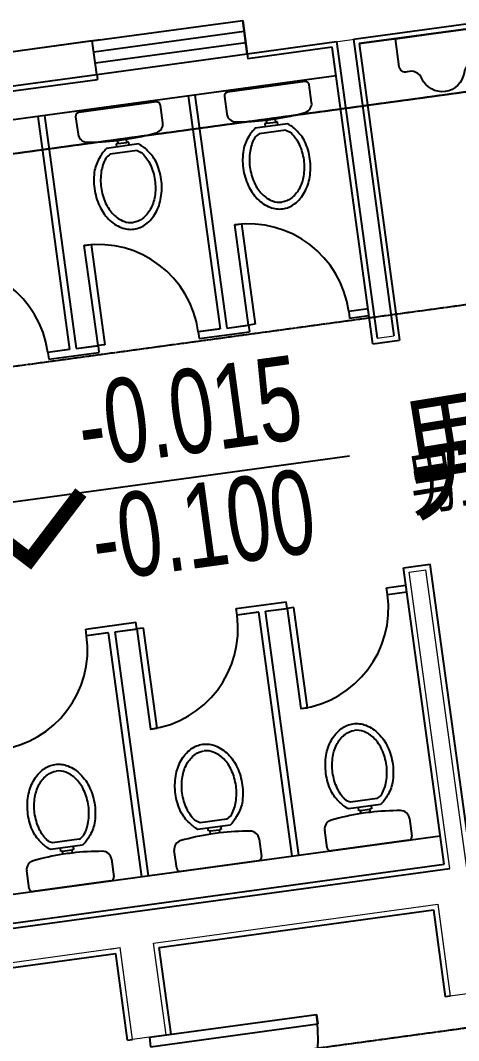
# Model space of a CAD drawing. Header units: millimetres. Extents: x -174040 to 151923, y -227569 to 142020.
# Drawn here: x -82425 to -79828, y 124045 to 130095 of the extents above; entities that cross this region are included whole.
import ezdxf
from ezdxf.enums import TextEntityAlignment as Align

# ---------------------------------------------------------------- set-up
doc = ezdxf.new("R2010")
doc.units = ezdxf.units.MM
doc.header["$LTSCALE"] = 5
doc.linetypes.add('E-RG-1F$0$$0$DOTE', pattern=[2.42, 2, -0.2, 0.02, -0.2])
doc.linetypes.add('XRE2$0$HIDDEN', pattern=[0.375, 0.25, -0.125])
for name, color, linetype in [('A—墙体', 7, 'Continuous'), ('A—轴线、尺寸', 1, 'Continuous'), ('A—门窗', 135, 'Continuous'), ('I—平面—卫生间隔断（不到顶）', 48, 'Continuous'), ('I—平面—文字', 40, 'Continuous'), ('I—平面—文字（放大1：100）', 40, 'XRE2$0$HIDDEN'), ('I—平面—标高', 40, 'Continuous'), ('I—平面—洁具2', 44, 'Continuous'), ('I—平面—装饰面层线', 192, 'Continuous'), ('I—平面—门', 22, 'Continuous'), ('轴线100', 1, 'Continuous')]:
    doc.layers.add(name, color=color, linetype=linetype)
doc.layers.add('E2-RW-12345F$0$A-WALL', color=7, linetype='Continuous', lineweight=5)
doc.styles.add('ARIAL', font='arial.ttf')
doc.styles.add('E-RT-1F$0$XD2008', font='xd-hzs.shx', dxfattribs={"width": 0.7, "bigfont": 'xd-hztxt.shx'})
doc.styles.add('XD2008', font='SIMYOU.TTF', dxfattribs={"width": 0.7})
doc.styles.add('幼圆', font='SIMYOU.TTF', dxfattribs={"width": 0.7})
doc.dimstyles.new('200', dxfattribs={"dimscale": 200, "dimtxt": 2.5, "dimasz": 2, "dimexe": 1, "dimexo": 1, "dimgap": 0.8, "dimtad": 1, "dimdec": 0, "dimdsep": 46, "dimtxsty": 'ARIAL', "dimblk1": 'ARCHTICK', "dimblk2": 'ARCHTICK', "dimsah": 1, "dimcen": -0.9, "dimdle": 1, "dimclrd": 256, "dimclre": 256, "dimclrt": 40, "dimaunit": 1, "dimadec": 0, "dimazin": 0, "dimtfac": 0.35, "dimtdec": 0, "dimtix": 1, "dimtmove": 2, "dimatfit": 3, "dimldrblk": 'ARCHTICK', "dimfxl": 0, "dimtvp": 0.8, "dimtolj": 1, "dimtzin": 0, "dimarcsym": 0})

# ---------------------------------------------------------------- blocks, each defined once
blk = doc.blocks.new('_ArchTick')
at = {"color": 0, "linetype": 'ByBlock', "const_width": 0.15}
blk.add_lwpolyline([(-0.5, -0.5), (0.5, 0.5)], dxfattribs=at)
blk = doc.blocks.new('*D214')
at = {"layer": 'A—轴线、尺寸', "linetype": 'ByBlock', "lineweight": -2}
for p, q in [((-70561.5, 134160.8), (-71063.2, 137831.3)), ((-164368.2, 124875.9), (-70837.9, 137660.2)), ((-163358.2, 118963.3), (-164197.2, 125101.1))]:
    blk.add_line(p, q, dxfattribs=at)
at = {"layer": 'Defpoints', "color": 0, "linetype": 'ByBlock'}
for p in [(-71036.1, 137633.2), (-70534.4, 133962.6), (-163331.1, 118765.2)]:
    blk.add_point(p, dxfattribs=at)
at = {"layer": 'A—轴线、尺寸', "linetype": 'ByBlock', "lineweight": -2, "xscale": 400, "yscale": 400, "zscale": 400}
for p, rotation in [((-71036.1, 137633.2), 7.783339573380966), ((-164170.1, 124903), 187.783339573381)]:
    blk.add_blockref('_ArchTick', p, dxfattribs=dict(at, rotation=rotation))
at = {"layer": 'A—轴线、尺寸', "color": 40, "linetype": 'ByBlock', "insert": (-117659.3, 131679.5), "char_height": 500, "attachment_point": 5, "rotation": 7.78334, "style": 'ARIAL'}
blk.add_mtext('\\A1;94000', dxfattribs=at)
blk = doc.blocks.new('*D228')
at = {"layer": 'A—轴线、尺寸', "linetype": 'ByBlock', "lineweight": -2}
for p, q in [((-77186.1, 130938.2), (-77863.3, 135892.5)), ((-84969.8, 134719.3), (-77638, 135721.5)), ((-84121.6, 129990.3), (-84798.8, 134944.5))]:
    blk.add_line(p, q, dxfattribs=at)
at = {"layer": 'Defpoints', "color": 0, "linetype": 'ByBlock'}
for p in [(-77836.2, 135694.4), (-77159, 130740.1), (-84094.5, 129792.1)]:
    blk.add_point(p, dxfattribs=at)
at = {"layer": 'A—轴线、尺寸', "linetype": 'ByBlock', "lineweight": -2, "xscale": 400, "yscale": 400, "zscale": 400}
for p, rotation in [((-77836.2, 135694.4), 7.783339573380966), ((-84771.7, 134746.4), 187.783339573381)]:
    blk.add_blockref('_ArchTick', p, dxfattribs=dict(at, rotation=rotation))
at = {"layer": 'A—轴线、尺寸', "color": 40, "linetype": 'ByBlock', "insert": (-81360.2, 135631.8), "char_height": 500, "attachment_point": 5, "rotation": 7.78334, "style": 'ARIAL'}
blk.add_mtext('\\A1;7000', dxfattribs=at)
blk = doc.blocks.new('E2-RW-12345F$0$$TCHSYS$WIN2D')
for p, q in [((-0.5, 0.5), (0.5, 0.5)), ((-0.5, 0.5), (-0.5, -0.5)), ((0.5, 0.5), (0.5, -0.5)), ((0.5, 0.1667), (-0.5, 0.1667)), ((0.5, -0.1667), (-0.5, -0.1667)), ((-0.5, -0.5), (0.5, -0.5))]:
    blk.add_line(p, q)
blk = doc.blocks.new('E-RT-1F$0$ECADI-TAG-HGHT（国标）')
at = {"color": 1}
blk.add_line((-2.121, 2.121), (11.768, 2.121), dxfattribs=at)
at = {"color": 1, "const_width": 0.5}
blk.add_lwpolyline([(-2.121, 2.121), (0, 0), (2.121, 2.121)], dxfattribs=at)
at = {"color": 1}
blk.add_point((-1.481, 4.6), dxfattribs=at)
at = {"style": 'E-RT-1F$0$XD2008', "width": 0.7}
blk.add_attdef('FL', text='', height=3, dxfattribs=at).set_placement((-2.689, 2.967), align=Align.RIGHT)
for tag, p in [('F.F.L.', (2.284, 2.967)), ('T.O.S.', (2.284, -1.104))]:
    blk.add_attdef(tag, p, '', height=3, dxfattribs=at)
blk = doc.blocks.new('B1-CR-B1$0$URINAL-1')
at = {"layer": 'I—平面—洁具2'}
blk.add_lwpolyline([(500, 0), (0, 0), (0, -167.7, 0.464292), (43.2, -204.2, -0.382572), (123.8, -255.1, 0.336188), (250, -350, 0.336188), (376.2, -255.1, -0.382572), (456.8, -204.2, 0.464292), (500, -167.7)], format="xyb", close=True, dxfattribs=at)
blk = doc.blocks.new('A$C1C9D1350')
at = {"layer": '轴线100', "linetype": 'E-RG-1F$0$$0$DOTE'}
for p, q in [((-187649.8, 131919.8), (-292566.8, 117579.1)), ((-187480.5, 130681.3), (-255719.5, 121354)), ((-186896.5, 126471.6), (-255143.9, 117143.2))]:
    blk.add_line(p, q, dxfattribs=at)

msp = doc.modelspace()

# ---------------------------------------------------------------- linework, layer by layer
at = {"layer": 'A—墙体'}
for p, q in [((-80451.9, 129982.8), (-78900.8, 130194.8)), ((-80451.9, 129982.8), (-78900.8, 130194.8)), ((-81107.7, 130095), (-81080.6, 129896.8)), ((-81107.7, 130095), (-81080.6, 129896.8)), ((-81949.8, 129979.9), (-89231.3, 128984.5)), ((-81999.4, 129973.1), (-89231.3, 128984.5)), ((-81999.4, 129973.1), (-89231.3, 128984.5)), ((-81972.3, 129774.9), (-81999.4, 129973.1)), ((-81972.3, 129774.9), (-81999.4, 129973.1)), ((-81080.6, 129896.8), (-80550.9, 129969.2)), ((-81080.6, 129896.8), (-80550.9, 129969.2)), ((-80550.9, 129969.2), (-80310.5, 128210.6)), ((-80550.9, 129969.2), (-80310.5, 128210.6)), ((-80451.9, 129982.8), (-80211.5, 128224.1)), ((-80451.9, 129982.8), (-80211.5, 128224.1)), ((-83210.8, 129605.6), (-81972.3, 129774.9)), ((-83210.8, 129605.6), (-81972.3, 129774.9)), ((-83432.6, 124579.4), (-79880.1, 125064.9)), ((-83432.6, 124579.4), (-79880.1, 125064.9))]:
    msp.add_line(p, q, dxfattribs=at)
at = {"layer": 'A—轴线、尺寸', "linetype": 'E-RG-1F$0$$0$DOTE'}
msp.add_line((-55727.7, 132958.6), (-129079.9, 122932.3), dxfattribs=at)
at = {"layer": 'E2-RW-12345F$0$A-WALL', "lineweight": 13}
for p, q in [((-81080.6, 129896.8), (-78900.8, 130194.8)), ((-81107.7, 130095), (-81080.6, 129896.8)), ((-81999.4, 129973.1), (-89231.3, 128984.5)), ((-81972.3, 129774.9), (-81999.4, 129973.1)), ((-83210.8, 129605.6), (-81972.3, 129774.9)), ((-80310.5, 128210.6), (-80211.5, 128224.1)), ((-79880.1, 125064.9), (-80120.6, 126823.6)), ((-79679.5, 124335.4), (-80021.5, 126837.1)), ((-83432.6, 124579.4), (-79880.1, 125064.9)), ((-81636.4, 124623), (-79952.1, 124853.2)), ((-79952.1, 124853.2, 0), (-79877.7, 124308.4, 0)), ((-84212.5, 124270.9, 0), (-81834.6, 124595.9, 0)), ((-81894, 124587.8), (-81834.6, 124595.9)), ((-79679.5, 124335.4, 0), (-79877.7, 124308.4, 0)), ((-81562, 124078.1, 0), (-81760.1, 124051, 0))]:
    msp.add_line(p, q, dxfattribs=at)
at = {"layer": 'E2-RW-12345F$0$A-WALL'}
for p, q in [((-80120.6, 126823.6), (-80021.5, 126837.1)), ((-81760.1, 124051, 0), (-81834.6, 124595.9, 0)), ((-81562, 124078.1, 0), (-81636.4, 124623, 0))]:
    msp.add_line(p, q, dxfattribs=at)
at = {"layer": 'I—平面—卫生间隔断（不到顶）', "ltscale": 3}
for p, q in [((-80553.6, 129766.9, 0), (-83154, 129411.5)), ((-81431, 129647, 0), (-81242.1, 128264.9, 0)), ((-81391.3, 129652.4, 0), (-81202.5, 128270.3, 0)), ((-82322.7, 129525.1, 0), (-82133.8, 128143, 0)), ((-82283, 129530.5, 0), (-82094.2, 128148.4, 0)), ((-80364.7, 128384.9), (-80479.2, 128369.2)), ((-80364.6, 128384.8), (-80479.2, 128369.2)), ((-80364.6, 128384.8), (-80479.2, 128369.2)), ((-80479.2, 128369.2), (-80473.8, 128329.6)), ((-80473.8, 128329.6), (-80359.2, 128345.2)), ((-81202.5, 128270.3), (-81073.7, 128287.9)), ((-81202.5, 128270.3), (-81078.6, 128287.3)), ((-81202.5, 128270.3), (-81078.6, 128287.3)), ((-81202.5, 128270.3), (-81078.6, 128287.3)), ((-81073.7, 128287.9), (-81068.2, 128248.3)), ((-81242.1, 128264.9), (-81370.9, 128247.3)), ((-81244.5, 128264.6), (-81370.9, 128247.3)), ((-81244.5, 128264.6), (-81370.9, 128247.3)), ((-81244.5, 128264.6), (-81370.9, 128247.3)), ((-81370.9, 128247.3), (-81365.5, 128207.7)), ((-81365.5, 128207.7), (-81068.2, 128248.3)), ((-82094.2, 128148.5), (-81965.4, 128166.1)), ((-82094.2, 128148.4), (-81970.3, 128165.4)), ((-82094.2, 128148.4), (-81970.3, 128165.4)), ((-82094.2, 128148.4), (-81970.3, 128165.4)), ((-81965.4, 128166.1), (-81959.9, 128126.4)), ((-82133.8, 128143), (-82262.6, 128125.4)), ((-82136.2, 128142.7), (-82262.6, 128125.4)), ((-82136.2, 128142.7), (-82262.6, 128125.4)), ((-82136.2, 128142.7), (-82262.6, 128125.4)), ((-82262.6, 128125.4), (-82257.2, 128085.8)), ((-82257.2, 128085.8), (-81959.9, 128126.4)), ((-80255, 126729, 0), (-80140.1, 126744.7, 0)), ((-80249.6, 126689.4, 0), (-80255, 126729)), ((-80134.6, 126705.1, 0), (-80249.6, 126689.3, 0)), ((-80134.6, 126705.1, 0), (-80249.6, 126689.3, 0)), ((-80134.6, 126705.1, 0), (-80249.6, 126689.3, 0)), ((-81146.7, 126607.1, 0), (-80849.5, 126647.7, 0)), ((-80844, 126608.1, 0), (-80849.5, 126647.7, 0)), ((-81141.3, 126567.5, 0), (-81146.7, 126607.1, 0)), ((-81012.5, 126585.1, 0), (-81141.3, 126567.5, 0)), ((-81014.9, 126584.7, 0), (-81141.3, 126567.5, 0)), ((-81014.9, 126584.7, 0), (-81141.3, 126567.5, 0)), ((-81014.9, 126584.7, 0), (-81141.3, 126567.5, 0)), ((-80814.7, 125138.5, 0), (-81012.5, 126585.1, 0)), ((-80814.7, 125138.5, 0), (-81012.5, 126585.1, 0)), ((-80972.8, 126590.5, 0), (-80844, 126608.1, 0)), ((-80972.8, 126590.5, 0), (-80849, 126607.4, 0)), ((-80972.8, 126590.5, 0), (-80849, 126607.4, 0)), ((-80972.8, 126590.5, 0), (-80849, 126607.4, 0)), ((-80775.1, 125143.9, 0), (-80972.8, 126590.5, 0)), ((-80775.1, 125143.9, 0), (-80972.8, 126590.5, 0)), ((-82038.4, 126485.2, 0), (-81741.2, 126525.8, 0)), ((-81735.8, 126486.2, 0), (-81741.2, 126525.8, 0)), ((-82033, 126445.6, 0), (-82038.4, 126485.2, 0)), ((-81904.2, 126463.2, 0), (-82033, 126445.6, 0)), ((-81906.6, 126462.9, 0), (-82033, 126445.6, 0)), ((-81906.6, 126462.9, 0), (-82033, 126445.6, 0)), ((-81906.6, 126462.9, 0), (-82033, 126445.6, 0)), ((-81706.4, 125016.6, 0), (-81904.2, 126463.2, 0)), ((-81864.6, 126468.6, 0), (-81735.8, 126486.2, 0)), ((-81864.6, 126468.6, 0), (-81740.7, 126485.5, 0)), ((-81864.6, 126468.6, 0), (-81740.7, 126485.5, 0)), ((-81864.6, 126468.6, 0), (-81740.7, 126485.5, 0)), ((-81666.8, 125022.1, 0), (-81864.6, 126468.6, 0)), ((-83400.2, 124785.3), (-79936.9, 125258.6))]:
    msp.add_line(p, q, dxfattribs=at)
for points in [[(-81034, 128293.4), (-81073.7, 128287.9), (-81154.9, 128882.4), (-81115.3, 128887.8)], [(-81925.7, 128171.5), (-81965.4, 128166.1), (-82046.6, 128760.5), (-82007, 128766)]]:
    msp.add_lwpolyline(points, close=True, dxfattribs=at)
at = {"layer": 'I—平面—卫生间隔断（不到顶）', "ltscale": 3, "elevation": 0}
for points in [[(-80804.4, 126613.5), (-80844, 126608.1), (-80762.8, 126013.6), (-80723.2, 126019)], [(-81696.1, 126491.6), (-81735.8, 126486.2), (-81654.5, 125891.7), (-81614.9, 125897.2)]]:
    msp.add_lwpolyline(points, close=True, dxfattribs=at)
at = {"layer": 'I—平面—卫生间隔断（不到顶）', "ltscale": 3}
for centre, start, end in [((-81073.7, 128287.9), 7.78284, 97.78284), ((-81965.4, 128166.1), 7.78284, 97.78284), ((-82857.1, 128044.2), 7.78284, 97.78284), ((-80844, 126608.1, 0), 277.78347, 7.78347), ((-81735.7, 126486.2, 0), 277.78347, 7.78347), ((-82627.5, 126364.3, 0), 277.78347, 7.78347)]:
    msp.add_arc(centre, 600, start, end, dxfattribs=at)
at = {"layer": 'I—平面—洁具2'}
for p, q in [((-80737.9, 129731.7, 0), (-81198, 129668.8, 0)), ((-80699.3, 129608.7, 0), (-80713.5, 129713.2, 0)), ((-81619.7, 129611.2, 0), (-82079.8, 129548.3, 0)), ((-81216.5, 129644.5, 0), (-81202.2, 129540, 0)), ((-81581, 129488.2, 0), (-81595.3, 129592.7, 0)), ((-82098.3, 129523.9, 0), (-82084, 129419.4, 0)), ((-80842.1, 129482.5, 0), (-81033.2, 129456.4, 0)), ((-80965.7, 129484.9, 0), (-80976.4, 129483.4, 0)), ((-80976.4, 129483.4, 0), (-80973.9, 129464.5, 0)), ((-80968.3, 129503.7, 0), (-80965.7, 129484.9, 0)), ((-80965.7, 129484.9, 0), (-80912.2, 129492.2, 0)), ((-80912.2, 129492.2, 0), (-80914.8, 129511, 0)), ((-80901.5, 129493.6, 0), (-80912.2, 129492.2, 0)), ((-80899, 129474.8, 0), (-80901.5, 129493.6, 0)), ((-80852, 129443.7, 0), (-81010.8, 129422, 0)), ((-81723.9, 129362, 0), (-81915, 129335.9, 0)), ((-81847.5, 129364.3, 0), (-81858.2, 129362.9, 0)), ((-81858.2, 129362.9, 0), (-81855.7, 129344, 0)), ((-81850.1, 129383.2, 0), (-81847.5, 129364.3, 0)), ((-81847.5, 129364.3, 0), (-81794, 129371.7, 0)), ((-81794, 129371.7, 0), (-81796.6, 129390.5, 0)), ((-81783.3, 129373.1, 0), (-81794, 129371.7, 0)), ((-81780.8, 129354.2, 0), (-81783.3, 129373.1, 0)), ((-81733.8, 129323.2, 0), (-81892.6, 129301.5, 0)), ((-80290.3, 125445.2, 0), (-80481.4, 125419, 0)), ((-80310.2, 125479.9, 0), (-80469, 125458.2, 0)), ((-80419.4, 125408.3, 0), (-80422, 125427.2, 0)), ((-80347.1, 125437.4, 0), (-80344.5, 125418.5, 0)), ((-80408.7, 125409.7, 0), (-80419.4, 125408.3, 0)), ((-80408.7, 125409.7, 0), (-80355.2, 125417.1, 0)), ((-80406.2, 125390.9, 0), (-80408.7, 125409.7, 0)), ((-80344.5, 125418.5, 0), (-80355.2, 125417.1, 0)), ((-80355.2, 125417.1, 0), (-80352.7, 125398.2, 0)), ((-80118.8, 125362, 0), (-80104.5, 125257.5, 0)), ((-81182, 125323.3, 0), (-81373.1, 125297.2, 0)), ((-81201.9, 125358, 0), (-81360.8, 125336.3, 0)), ((-81311.2, 125286.4, 0), (-81313.8, 125305.3, 0)), ((-81238.9, 125315.5, 0), (-81236.3, 125296.6, 0)), ((-81300.5, 125287.9, 0), (-81311.2, 125286.4, 0)), ((-81300.5, 125287.9, 0), (-81247, 125295.2, 0)), ((-81297.9, 125269, 0), (-81300.5, 125287.9, 0)), ((-81236.3, 125296.6, 0), (-81247, 125295.2, 0)), ((-81247, 125295.2, 0), (-81244.4, 125276.3, 0)), ((-81010.5, 125240.1, 0), (-80996.3, 125135.6, 0)), ((-80607.4, 125188.7, 0), (-80621.7, 125293.2, 0)), ((-82056.5, 125203.7, 0), (-82247.7, 125177.6, 0)), ((-82076.5, 125238.5, 0), (-82235.3, 125216.8, 0)), ((-82185.7, 125166.8, 0), (-82188.3, 125185.7, 0)), ((-82113.4, 125196, 0), (-82110.8, 125177.1, 0)), ((-80123, 125233.1, 0), (-80583.1, 125170.2, 0)), ((-82175, 125168.3, 0), (-82185.7, 125166.8, 0)), ((-82175, 125168.3, 0), (-82121.5, 125175.6, 0)), ((-82172.5, 125149.5, 0), (-82175, 125168.3, 0)), ((-82110.8, 125177.1, 0), (-82121.5, 125175.6, 0)), ((-82121.5, 125175.6, 0), (-82119, 125156.8, 0)), ((-81885.1, 125120.5, 0), (-81870.8, 125016, 0)), ((-81499.2, 125066.8, 0), (-81513.5, 125171.3, 0)), ((-81014.7, 125111.2, 0), (-81474.9, 125048.3, 0)), ((-82373.7, 124947.3, 0), (-82388, 125051.8, 0)), ((-81889.3, 124991.7, 0), (-82349.4, 124928.8, 0))]:
    msp.add_line(p, q, dxfattribs=at)
at = {"layer": 'I—平面—洁具2', "elevation": 0}
for points in [[(-80870.4, 128977.8, 0.128381), (-80800.6, 129006.6, 0.106268), (-80741.2, 129075.4, 0.085065), (-80710.4, 129164.8, 0.074422), (-80709, 129272.7, 0.074422), (-80739.3, 129376.2, 0.093985), (-80791.5, 129444, 0.073872), (-80842.1, 129482.5, 0.130921)], [(-81033.2, 129456.4, 0.073872), (-81071.6, 129405.8, 0.093985), (-81103.7, 129326.4, 0.074422), (-81105, 129218.5, 0.074422), (-81074.8, 129115, 0.085065), (-81021.2, 129037.1, 0.106268), (-80945.5, 128986.8, 0.128381), (-80870.4, 128977.8, 0.130921)], [(-81010.8, 129422, 0.073654), (-81037.8, 129396.6, 0.085065), (-81064.1, 129320, 0.074422), (-81065.3, 129224, 0.074422), (-81038.4, 129131.8, 0.085065), (-80992.5, 129065.1, 0.106268), (-80930.8, 129024.1, 0.128381), (-80875.9, 129017.5, 0.131396)], [(-80852, 129443.7, -0.073654), (-80819.2, 129426.5, -0.085065), (-80773.2, 129359.8, -0.074422), (-80746.3, 129267.6, -0.074422), (-80747.5, 129171.6, -0.085065), (-80773.8, 129094.9, -0.106268), (-80822.2, 129038.9, -0.128381), (-80873.4, 129017.8, -0.131396)], [(-81752.2, 128857.3, 0.128381), (-81682.4, 128886.1, 0.106268), (-81623, 128954.8, 0.085065), (-81592.2, 129044.3, 0.074422), (-81590.8, 129152.2, 0.074422), (-81621.1, 129255.7, 0.093985), (-81673.3, 129323.5, 0.073872), (-81723.9, 129362, 0.130921)], [(-81915, 129335.9, 0.073872), (-81953.4, 129285.3, 0.093985), (-81985.5, 129205.9, 0.074422), (-81986.8, 129098, 0.074422), (-81956.6, 128994.5, 0.085065), (-81903, 128916.6, 0.106268), (-81827.3, 128866.3, 0.128381), (-81752.2, 128857.3, 0.130921)], [(-81892.6, 129301.5, 0.073654), (-81919.6, 129276.1, 0.085065), (-81945.9, 129199.5, 0.074422), (-81947.1, 129103.5, 0.074422), (-81920.2, 129011.3, 0.085065), (-81874.3, 128944.5, 0.106268), (-81812.6, 128903.6, 0.128381), (-81757.7, 128897, 0.131396)], [(-81733.8, 129323.2, -0.073654), (-81701, 129306, -0.085065), (-81655, 129239.2, -0.074422), (-81628.1, 129147.1, -0.074422), (-81629.3, 129051, -0.085065), (-81655.6, 128974.4, -0.106268), (-81704, 128918.4, -0.128381), (-81755.2, 128897.3, -0.131396)], [(-80481.4, 125419, -0.073872), (-80531.9, 125457.5, -0.093985), (-80584.1, 125525.3, -0.074422), (-80614.4, 125628.9, -0.074422), (-80613, 125736.8, -0.085065), (-80582.3, 125826.2, -0.106268), (-80522.9, 125895, -0.128381), (-80453, 125923.8, -0.130921)], [(-80453, 125923.8, -0.128381), (-80378, 125914.8, -0.106268), (-80302.3, 125864.5, -0.085065), (-80248.7, 125786.6, -0.074422), (-80218.4, 125683, -0.074422), (-80219.8, 125575.1, -0.093985), (-80251.9, 125495.8, -0.073872), (-80290.3, 125445.2, -0.130921)], [(-80469, 125458.2, -0.073654), (-80501.8, 125475.4, -0.085065), (-80547.8, 125542.1, -0.074422), (-80574.7, 125634.3, -0.074422), (-80573.5, 125730.4, -0.085065), (-80547.2, 125807, -0.106268), (-80498.8, 125863, -0.128381), (-80447.6, 125884.1, -0.131396)], [(-80310.2, 125479.9, 0.073654), (-80283.2, 125505.3, 0.085065), (-80256.9, 125581.9, 0.074422), (-80255.6, 125677.9, 0.074422), (-80282.6, 125770.1, 0.085065), (-80328.5, 125836.9, 0.106268), (-80390.2, 125877.8, 0.128381), (-80445.1, 125884.4, 0.131396)], [(-81373.1, 125297.2, -0.073872), (-81423.7, 125335.6, -0.093985), (-81475.9, 125403.4, -0.074422), (-81506.2, 125507, -0.074422), (-81504.8, 125614.9, -0.085065), (-81474.1, 125704.3, -0.106268), (-81414.7, 125773.1, -0.128381), (-81344.8, 125801.9, -0.130921)], [(-81344.8, 125801.9, -0.128381), (-81269.7, 125792.9, -0.106268), (-81194, 125742.6, -0.085065), (-81140.4, 125664.7, -0.074422), (-81110.2, 125561.1, -0.074422), (-81111.5, 125453.2, -0.093985), (-81143.6, 125373.9, -0.073872), (-81182, 125323.3, -0.130921)], [(-81360.8, 125336.3, -0.073654), (-81393.6, 125353.5, -0.085065), (-81439.5, 125420.3, -0.074422), (-81466.5, 125512.4, -0.074422), (-81465.2, 125608.5, -0.085065), (-81438.9, 125685.1, -0.106268), (-81390.5, 125741.1, -0.128381), (-81339.3, 125762.2, -0.131396)], [(-81201.9, 125358, 0.073654), (-81174.9, 125383.4, 0.085065), (-81148.6, 125460, 0.074422), (-81147.4, 125556, 0.074422), (-81174.3, 125648.2, 0.085065), (-81220.3, 125715, 0.106268), (-81281.9, 125755.9, 0.128381), (-81336.9, 125762.5, 0.131396)], [(-82247.7, 125177.6, -0.073872), (-82298.2, 125216.1, -0.093985), (-82350.4, 125283.9, -0.074422), (-82380.7, 125387.5, -0.074422), (-82379.3, 125495.3, -0.085065), (-82348.6, 125584.8, -0.106268), (-82289.2, 125653.5, -0.128381), (-82219.3, 125682.4, -0.130921)], [(-82219.3, 125682.4, -0.128381), (-82144.3, 125673.3, -0.106268), (-82068.6, 125623.1, -0.085065), (-82015, 125545.2, -0.074422), (-81984.7, 125441.6, -0.074422), (-81986.1, 125333.7, -0.093985), (-82018.2, 125254.4, -0.073872), (-82056.5, 125203.7, -0.130921)], [(-82235.3, 125216.8, -0.073654), (-82268.1, 125234, -0.085065), (-82314.1, 125300.7, -0.074422), (-82341, 125392.9, -0.074422), (-82339.8, 125488.9, -0.085065), (-82313.5, 125565.5, -0.106268), (-82265.1, 125621.6, -0.128381), (-82213.9, 125642.7, -0.131396)], [(-82076.5, 125238.5, 0.073654), (-82049.5, 125263.9, 0.085065), (-82023.2, 125340.5, 0.074422), (-82021.9, 125436.5, 0.074422), (-82048.9, 125528.7, 0.085065), (-82094.8, 125595.4, 0.106268), (-82156.5, 125636.4, 0.128381), (-82211.4, 125643, 0.131396)]]:
    msp.add_lwpolyline(points, format="xyb", dxfattribs=at)
at = {"layer": 'I—平面—洁具2'}
for centre, radius, start, end in [((-80734.9, 129710.3, 0), 21.6, 7.78245, 97.78245), ((-81195.1, 129647.4, 0), 21.6, 97.78245, 187.78245), ((-81616.7, 129589.8, 0), 21.6, 7.78245, 97.78245), ((-80752.8, 129601.4, 0), 54, 285.71431, 7.78245), ((-82076.9, 129526.9, 0), 21.6, 97.78245, 187.78245), ((-81148.7, 129547.3, 0), 54, 187.78245, 269.85059), ((-81144.9, 130995.1, 0), 1501.9, 278.81255, 285.71431), ((-81634.6, 129480.9, 0), 54, 285.71431, 7.78245), ((-81144.9, 130995.1, 0), 1501.9, 269.85059, 276.75236), ((-81144.9, 130995.1, 0), 1501.9, 276.75236, 278.81255), ((-82030.5, 129426.7, 0), 54, 187.78245, 269.85059), ((-82026.7, 130874.6, 0), 1501.9, 278.81255, 285.71431), ((-82026.7, 130874.6, 0), 1501.9, 269.85059, 276.75236), ((-82026.7, 130874.6, 0), 1501.9, 276.75236, 278.81255), ((-80176, 123906.8, 0), 1501.9, 98.81432, 105.71609), ((-80176, 123906.8, 0), 1501.9, 96.75413, 98.81432), ((-80176, 123906.8, 0), 1501.9, 89.85236, 96.75413), ((-80172.3, 125354.7, 0), 54, 7.78423, 89.85236), ((-80568.2, 125300.5, 0), 54, 105.71609, 187.78423), ((-81067.8, 123784.9, 0), 1501.9, 98.81432, 105.71609), ((-81067.8, 123784.9, 0), 1501.9, 96.75413, 98.81432), ((-81067.8, 123784.9, 0), 1501.9, 89.85236, 96.75413), ((-81064.1, 125232.8, 0), 54, 7.78423, 89.85236), ((-80125.9, 125254.5, 0), 21.6, 277.78423, 7.78423), ((-81460, 125178.6, 0), 54, 105.71609, 187.78423), ((-80586, 125191.6, 0), 21.6, 187.78423, 277.78423), ((-81942.3, 123665.3, 0), 1501.9, 98.81432, 105.71609), ((-81942.3, 123665.3, 0), 1501.9, 96.75413, 98.81432), ((-81942.3, 123665.3, 0), 1501.9, 89.85236, 96.75413), ((-81938.6, 125113.2, 0), 54, 7.78423, 89.85236), ((-81017.7, 125132.6, 0), 21.6, 277.78423, 7.78423), ((-82334.5, 125059.1, 0), 54, 105.71609, 187.78423), ((-81477.8, 125069.7, 0), 21.6, 187.78423, 277.78423), ((-81892.2, 125013.1, 0), 21.6, 277.78423, 7.78423), ((-82352.3, 124950.2, 0), 21.6, 187.78423, 277.78423)]:
    msp.add_arc(centre, radius, start, end, dxfattribs=at)
at = {"layer": 'I—平面—装饰面层线'}
for p, q in [((-80418.1, 129957.1), (-77836.7, 130310)), ((-78896.8, 130165.1, 0), (-80418.1, 129957.1, 0)), ((-80576.6, 129935.4, 0), (-81076.5, 129867.1, 0)), ((-80336.2, 128176.8, 0), (-80576.6, 129935.4, 0)), ((-80418.1, 129957.1, 0), (-80177.7, 128198.5, 0)), ((-81080.6, 129896.8), (-81076.5, 129867.1, 0)), ((-83177, 129580), (-81968.2, 129745.2, 0)), ((-81972.3, 129774.9), (-81968.2, 129745.2, 0)), ((-80336.2, 128176.8), (-80177.7, 128198.5)), ((-80154.3, 126849.2), (-79995.8, 126870.9)), ((-79913.9, 125090.6), (-80154.3, 126849.2)), ((-79649.8, 124339.5), (-79995.8, 126870.9)), ((-83406.9, 124613.2, 0), (-79913.9, 125090.6)), ((-79909.9, 125060.9), (-79909.9, 125060.9)), ((-81602.7, 124597.3), (-79977.8, 124819.4)), ((-79977.8, 124819.4, 0), (-79907.4, 124304.3, 0)), ((-81864.3, 124591.8, 0), (-81864.3, 124591.9, 0)), ((-81532.2, 124082.2, 0), (-81602.7, 124597.3, 0)), ((-84178.7, 124245.2, 0), (-81860.3, 124562.1, 0)), ((-81789.9, 124047, 0), (-81860.3, 124562.1, 0)), ((-79877.7, 124308.4, 0), (-79907.4, 124304.3, 0)), ((-81789.9, 124047, 0), (-81760.1, 124051, 0)), ((-81562, 124078.1, 0), (-81532.2, 124082.2, 0))]:
    msp.add_line(p, q, dxfattribs=at)
at = {"layer": 'I—平面—门', "extrusion": (-4.00794e-07, 3.04714e-07, 1)}
for p, q in [((-81661, 124064.1, 0), (-80670.2, 124199.5, 0)), ((-80670.2, 124199.5, 0), (-80662.6, 124143.6, 0)), ((-81653.4, 124008.2, 0), (-80662.6, 124143.6, 0)), ((-81661, 124064.1, 0), (-81653.4, 124008.2, 0))]:
    msp.add_line(p, q, dxfattribs=at)
msp.add_arc((-81661, 124064.1, 0.1), 1000, 277.78342, 7.78342, dxfattribs=at)

# ---------------------------------------------------------------- block references
at = {"layer": 'A—门窗', "xscale": -899.9999999999997, "yscale": 199.9999999999993, "zscale": 900, "rotation": 187.7837827304539}
msp.add_blockref('E2-RW-12345F$0$$TCHSYS$WIN2D', (-81540, 129934.9), dxfattribs=at)
msp.add_blockref('E2-RW-12345F$0$$TCHSYS$WIN2D', (-81540, 129934.9), dxfattribs=at)
at = {"layer": 'I—平面—标高'}
ref = msp.add_blockref('E-RT-1F$0$ECADI-TAG-HGHT（国标）', (-82369.7, 126896.5, 0), dxfattribs=dict(at, xscale=166.6666666664841, yscale=166.6666666664841, zscale=166.6666666664841, rotation=7.784262632300935))
ref.add_attrib('F.F.L.', '-0.015', (-82048.8, 127439.6, 0), dxfattribs={"layer": '0', "height": 500, "rotation": 7.78426, "style": '幼圆', "width": 0.7})
ref.add_attrib('T.O.S.', '-0.100', (-81967.7, 126765.7, 0), dxfattribs={"layer": '0', "height": 500, "rotation": 7.78426, "style": '幼圆', "width": 0.7})
at = {"layer": 'I—平面—洁具2', "xscale": -1, "rotation": 7.78338413568301}
msp.add_blockref('B1-CR-B1$0$URINAL-1', (-79707.4, 130054.2, 0), dxfattribs=at)
at = {"layer": '轴线100'}
msp.add_blockref('A$C1C9D1350', (120517.4, -520.6), dxfattribs=at)

# ---------------------------------------------------------------- texts
at = {"layer": 'I—平面—文字', "linetype": 'ByBlock', "style": 'XD2008', "width": 0.7}
msp.add_text('男卫生间', height=600, rotation=9.15842, dxfattribs=at).set_placement((-80098.8, 127185.1, 0))
at = {"layer": 'I—平面—文字（放大1：100）', "linetype": 'ByBlock', "style": 'XD2008', "width": 0.7}
msp.add_text('男卫生间', height=300, rotation=9.15842, dxfattribs=at).set_placement((-80098.8, 127185.1, 0))

# ---------------------------------------------------------------- dimensions: what is measured, and where the dimension line sits
at = {"layer": 'A—轴线、尺寸', "linetype": 'ByBlock'}
for base, p1, p2, picture, middle in [((-71036.1, 137633.2), (-163331.1, 118765.2), (-70534.4, 133962.6), '*D214', (-117659.3, 131679.5)), ((-77836.2, 135694.4), (-84094.5, 129792.1), (-77159, 130740.1), '*D228', (-81360.2, 135631.8))]:
    dim = msp.add_linear_dim(base=base, p1=p1, p2=p2, angle=7.78334, dimstyle='200', dxfattribs=at)
    dim.commit()
    dim.dimension.update_dxf_attribs({"geometry": picture, "text_midpoint": middle})

doc.saveas('drawing.dxf')
